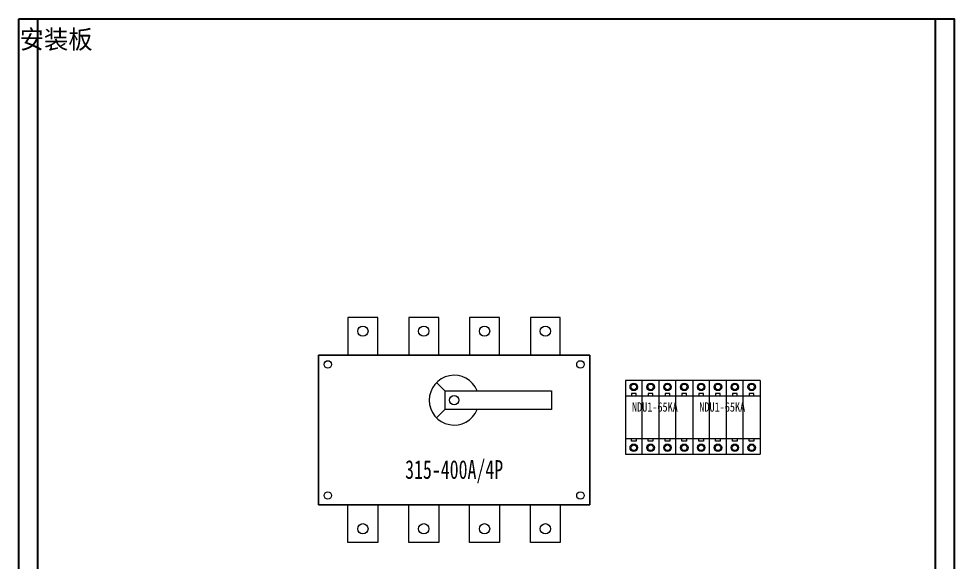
# Model space of a CAD drawing. Extents: x 325723 to 326723, y 280621 to 282821.
# Drawn here: x 325723 to 326723, y 282241 to 282821 of the extents above; entities that cross this region are included whole.
import ezdxf
from ezdxf.enums import TextEntityAlignment as Align

# ---------------------------------------------------------------- set-up
doc = ezdxf.new("R2010")
doc.units = 0
doc.header["$MEASUREMENT"] = 0
doc.linetypes.add('DASHED', pattern=[0.75, 0.5, -0.25])
doc.layers.add('E-UNIV-NOTE', color=6, linetype='Continuous')
doc.layers.add('布置图', color=30, linetype='Continuous')
doc.layers.add('细线', color=7, linetype='Continuous', lineweight=0)
doc.styles.add('宋体', font='', dxfattribs={"width": 0.8})
doc.styles.get('宋体').set_extended_font_data('NSimSun')

# ---------------------------------------------------------------- blocks, each defined once
blk = doc.blocks.new('Manufacturer光辉PartName隔离开关Series400ShellFrameLimitingCurrentRemarkPartTypeMinCurrent100MaxCurrent400Poles4PMinPower0MaxPower0LibType2DelFlgfalseUpdateDate')
at = {"layer": '细线', "color": 7}
for p, q in [((-10, 41.8), (-18.8, 50.6)), ((-10, 41.8), (-10, 21.8)), ((-10, 41.8), (104, 41.8)), ((104, 41.8), (104, 21.8)), ((-10, 21.8), (-18.8, 13)), ((104, 21.8), (-10, 21.8))]:
    blk.add_line(p, q, dxfattribs=at)
for points in [[(-113.5, 80), (-81.5, 80), (-81.5, 120), (-113.5, 120)], [(-48.5, 80), (-16.5, 80), (-16.5, 120), (-48.5, 120)], [(16.5, 80), (48.5, 80), (48.5, 120), (16.5, 120)], [(81.5, 80), (113.5, 80), (113.5, 120), (81.5, 120)], [(-145, -80), (145, -80), (145, 80), (-145, 80)], [(-145, 80), (145, 80), (145, -80), (-145, -80)], [(-113.5, -80), (-81.5, -80), (-81.5, -120), (-113.5, -120)], [(-48.5, -80), (-16.5, -80), (-16.5, -120), (-48.5, -120)], [(16.5, -80), (48.5, -80), (48.5, -120), (16.5, -120)], [(81.5, -80), (113.5, -80), (113.5, -120), (81.5, -120)]]:
    blk.add_lwpolyline(points, close=True, dxfattribs=at)
for centre, radius in [((-97.5, 105.5), 5.5), ((-32.5, 105.5), 5.5), ((32.5, 105.5), 5.5), ((97.5, 105.5), 5.5), ((-135, 70), 4), ((135, 70), 4), ((0, 31.8), 4.91), ((-135, -70), 4), ((135, -70), 4), ((-97.5, -105.5), 5.5), ((-32.5, -105.5), 5.5), ((32.5, -105.5), 5.5), ((97.5, -105.5), 5.5)]:
    blk.add_circle(centre, radius, dxfattribs=at)
blk.add_arc((0, 31.8), 26.6, 22.0726, 337.9274, dxfattribs=at)
at = {"layer": '细线', "color": 7, "insert": (-145, -32.2), "char_height": 20, "width": 290, "attachment_point": 1}
blk.add_mtext('\\pxqc;{\\fFangSong_GB2312|b0|i0|c134|p49;\\W0.7;315-400A/4P}', dxfattribs=at)
blk = doc.blocks.new('Manufacturer上海良信PartName电涌保护器SeriesNDU1ShellFrameLimitingCurrentRemarkPartTypeMinCurrent0MaxCurrent0Poles4PMinPower0MaxPower0LibType3DelFlgfalseUpdateDate2023-01-0100000')
at = {"color": 7, "linetype": 'Continuous', "lineweight": 15}
for p, q in [((-18, 39.5), (-36, 39.5)), ((-36, 39.5), (-36, 22.5)), ((-18, 22.5), (-18, 39.5)), ((36, 39.5), (-18, 39.5)), ((0, 22.5), (0, 39.5)), ((18, 22.5), (18, 39.5)), ((36, 39.5), (36, 22.5)), ((-36, 22.5), (-36, -22.5)), ((-18, 22.5), (-36, 22.5)), ((-24.5, 25.5), (-29.5, 25.5)), ((-29.5, 25.5), (-29.5, 22.5)), ((-24.5, 22.5), (-24.5, 25.5)), ((-18, -22.5), (-18, 22.5)), ((36, 22.5), (-18, 22.5)), ((-6.5, 25.5), (-11.5, 25.5)), ((-11.5, 25.5), (-11.5, 22.5)), ((-6.5, 22.5), (-6.5, 25.5)), ((0, -22.5), (0, 22.5)), ((11.5, 25.5), (6.5, 25.5)), ((6.5, 25.5), (6.5, 22.5)), ((11.5, 22.5), (11.5, 25.5)), ((18, -22.5), (18, 22.5)), ((29.5, 25.5), (24.5, 25.5)), ((24.5, 25.5), (24.5, 22.5)), ((29.5, 22.5), (29.5, 25.5)), ((36, 22.5), (36, -22.5)), ((-36, -22.5), (-18, -22.5)), ((-36, -22.5), (-36, -39.5)), ((-29.5, -25.5), (-29.5, -22.5)), ((-24.5, -25.5), (-29.5, -25.5)), ((-24.5, -22.5), (-24.5, -25.5)), ((-18, -39.5), (-18, -22.5)), ((-18, -22.5), (36, -22.5)), ((-11.5, -25.5), (-11.5, -22.5)), ((-6.5, -25.5), (-11.5, -25.5)), ((-6.5, -22.5), (-6.5, -25.5)), ((0, -39.5), (0, -22.5)), ((6.5, -25.5), (6.5, -22.5)), ((11.5, -25.5), (6.5, -25.5)), ((11.5, -22.5), (11.5, -25.5)), ((18, -39.5), (18, -22.5)), ((24.5, -25.5), (24.5, -22.5)), ((29.5, -25.5), (24.5, -25.5)), ((29.5, -22.5), (29.5, -25.5)), ((36, -22.5), (36, -39.5)), ((-36, -39.5), (-18, -39.5)), ((-18, -39.5), (36, -39.5))]:
    blk.add_line(p, q, dxfattribs=at)
for centre, radius in [((-27, 32.5), 4), ((-27, 32.5), 3), ((-9, 32.5), 4), ((-9, 32.5), 3), ((9, 32.5), 4), ((9, 32.5), 3), ((27, 32.5), 4), ((27, 32.5), 3), ((-27, -32.5), 4), ((-27, -32.5), 3), ((-9, -32.5), 4), ((-9, -32.5), 3), ((9, -32.5), 4), ((9, -32.5), 3), ((27, -32.5), 4), ((27, -32.5), 3)]:
    blk.add_circle(centre, radius, dxfattribs=at)
at = {"layer": 'E-UNIV-NOTE', "style": '宋体', "width": 0.8}
blk.add_text('NDU1-65KA', height=10, dxfattribs=at).set_placement((-28.9, 6.1))

msp = doc.modelspace()

# ---------------------------------------------------------------- linework, layer by layer
at = {"color": 2}
for points in [[(325723.2, 282821.1), (325743.2, 282821.1), (325743.2, 280621.1), (325723.2, 280621.1)], [(326703.2, 282821.1), (326723.2, 282821.1), (326723.2, 280621.1), (326703.2, 280621.1)]]:
    msp.add_lwpolyline(points, close=True, dxfattribs=at)
at = {"layer": '布置图', "linetype": 'DASHED'}
msp.add_lwpolyline([(325723.2, 282821.1), (326723.2, 282821.1), (326723.2, 280621.1), (325723.2, 280621.1)], close=True, dxfattribs=at)

# ---------------------------------------------------------------- block references
for name, p in [('Manufacturer光辉PartName隔离开关Series400ShellFrameLimitingCurrentRemarkPartTypeMinCurrent100MaxCurrent400Poles4PMinPower0MaxPower0LibType2DelFlgfalseUpdateDate', (326188.6, 282382)), ('Manufacturer上海良信PartName电涌保护器SeriesNDU1ShellFrameLimitingCurrentRemarkPartTypeMinCurrent0MaxCurrent0Poles4PMinPower0MaxPower0LibType3DelFlgfalseUpdateDate2023-01-0100000', (326407.6, 282395.5)), ('Manufacturer上海良信PartName电涌保护器SeriesNDU1ShellFrameLimitingCurrentRemarkPartTypeMinCurrent0MaxCurrent0Poles4PMinPower0MaxPower0LibType3DelFlgfalseUpdateDate2023-01-0100000', (326479.6, 282395.5))]:
    msp.add_blockref(name, p)

# ---------------------------------------------------------------- texts
at = {"color": 0}
msp.add_text('安装板', height=20, dxfattribs=at).set_placement((325724.2, 282799.1), align=Align.MIDDLE_LEFT)

doc.saveas('drawing.dxf')
